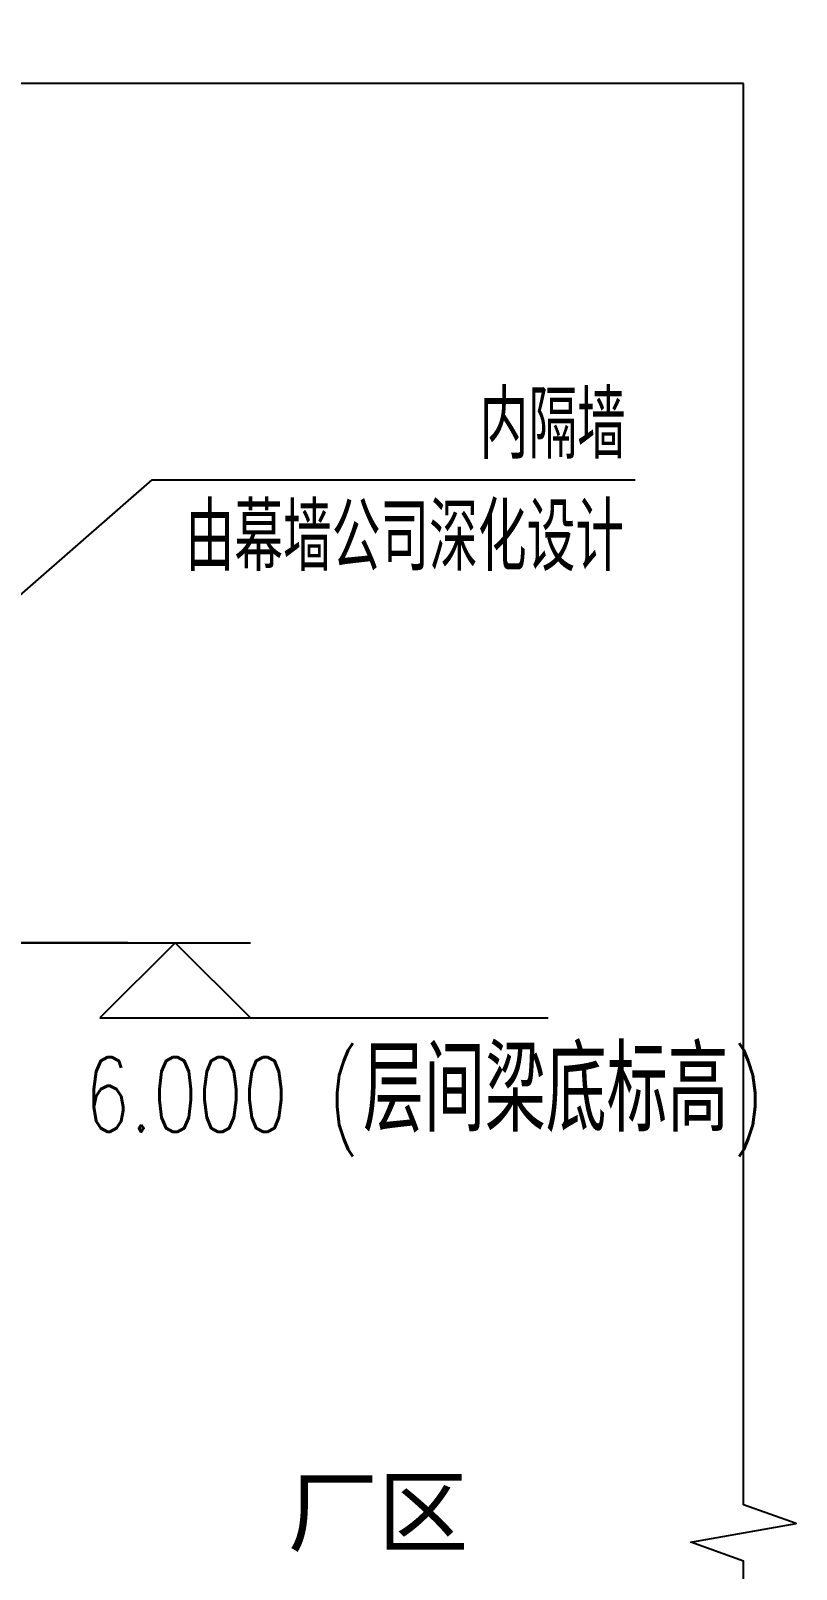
# Model space of a CAD drawing. Extents: x -1899985 to -450366, y 556196 to 2151267.
# Drawn here: x -945095 to -942040, y 572006 to 578148 of the extents above; entities that cross this region are included whole.
import ezdxf

# ---------------------------------------------------------------- set-up
doc = ezdxf.new("R2010")
doc.units = 0
doc.header["$LTSCALE"] = 1000
doc.header["$MEASUREMENT"] = 0
doc.linetypes.add('DOTE', pattern=[2.42, 2, -0.2, 0.02, -0.2])
for name, color, linetype in [('A-AXIS-DOTE', 14, 'DOTE'), ('A-AXIS-SYMB', 3, 'Continuous'), ('DIM_ELEV', 3, 'Continuous'), ('DIM_SYMB', 3, 'Continuous'), ('PUB_TEXT', 7, 'Continuous')]:
    doc.layers.add(name, color=color, linetype=linetype)
doc.styles.add('_TCH_DIM', font='SIMPLEX', dxfattribs={"bigfont": 'GBCBIG'})
doc.styles.add('图框', font='')
doc.styles.get('图框').set_extended_font_data('SimSun')

msp = doc.modelspace()

# ---------------------------------------------------------------- linework, layer by layer
at = {"layer": 'A-AXIS-DOTE'}
msp.add_line((-944706.9, 574507.5), (-946024.5, 574507.5), dxfattribs=at)
at = {"layer": 'A-AXIS-SYMB'}
for p, q in [((-945510.2, 575569.3), (-944610.5, 576355.5)), ((-945510.2, 575569.3), (-944610.5, 576355.5)), ((-944610.5, 576355.5), (-942683.2, 576355.5))]:
    msp.add_line(p, q, dxfattribs=at)
at = {"layer": 'DIM_ELEV'}
for p, q in [((-945519.7, 574507.5), (-944218.6, 574507.5)), ((-944518.6, 574507.5), (-944818.6, 574207.5)), ((-944518.6, 574507.5), (-944218.6, 574207.5)), ((-944818.6, 574207.5), (-943030.6, 574207.5))]:
    msp.add_line(p, q, dxfattribs=at)
at = {"layer": 'DIM_SYMB'}
for points in [[(-942250, 577937.9), (-945197, 577937.9), (-945273.4, 577727.9), (-945347.5, 578147.9), (-945422, 577937.9), (-948369, 577937.9)], [(-942250, 566363.1), (-942250, 572038), (-942460, 572114.4), (-942040, 572188.5), (-942250, 572263), (-942250, 577937.9)]]:
    msp.add_lwpolyline(points, dxfattribs=at)

# ---------------------------------------------------------------- texts
at = {"layer": 'PUB_TEXT'}
for s, height, style, p in [('内隔墙', 270.07, '_TCH_DIM', (-943303.4, 576439.5)), ('由幕墙公司深化设计', 270.07, '_TCH_DIM', (-944477, 575991.5)), ('层间梁底标高', 337.59, '_TCH_DIM', (-943768.7, 573752.5)), ('厂区', 264.35, '图框', (-944069.5, 572102.8))]:
    msp.add_text(s, height=height, dxfattribs=dict(at, style=style)).set_placement(p)
at = {"layer": 'PUB_TEXT', "style": '_TCH_DIM', "width": 0.705882}
for s, p in [('(', (-943908.7, 573752.5)), (')', (-942294.3, 573752.5)), ('6.000', (-944878.7, 573752.5))]:
    msp.add_text(s, height=297.5, dxfattribs=at).set_placement(p)

doc.saveas('drawing.dxf')
